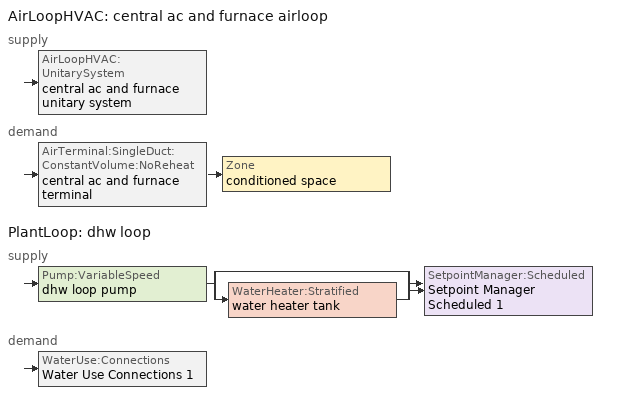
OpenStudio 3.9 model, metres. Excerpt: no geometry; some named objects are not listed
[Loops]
AirLoopHVAC 'central ac and furnace airloop'
 supply: AirLoopHVAC:UnitarySystem 'central ac and furnace unitary system'
 demand: AirTerminal:SingleDuct:ConstantVolume:NoReheat 'central ac and furnace terminal' > Zone 'conditioned space'
PlantLoop 'dhw loop'
 supply: Pump:VariableSpeed 'dhw loop pump' > split
  | bypass
  | WaterHeater:Stratified 'water heater tank'
  join > SetpointManager:Scheduled 'Setpoint Manager Scheduled 1'
 demand: WaterUse:Connections 'Water Use Connections 1'
[Sizing:Zone]
conditioned space: Zone Cooling Design Supply Air Temperature Input Method=SupplyAirTemperature; Zone Cooling Design Supply Air Temperature {C}=14; Zone Cooling Design Supply Air Temperature Difference {deltaC}=11.11; Zone Heating Design Supply Air Temperature Input Method=SupplyAirTemperature; Zone Heating Design Supply Air Temperature {C}=40; Zone Heating Design Supply Air Temperature Difference {deltaC}=11.11; Zone Cooling Design Supply Air Humidity Ratio {kg-H2O/kg-air}=0.0085; Zone Heating Design Supply Air Humidity Ratio {kg-H2O/kg-air}=0.008; Cooling Design Air Flow Method=DesignDay; Heating Design Air Flow Method=DesignDay; Account for Dedicated Outdoor Air System=No; Dedicated Outdoor Air System Control Strategy=NeutralSupplyAir; Dedicated Outdoor Air Low Setpoint Temperature for Design {C}=autosize; Dedicated Outdoor Air High Setpoint Temperature for Design {C}=autosize; Zone Load Sizing Method=Sensible Load Only No Latent Load; Zone Latent Cooling Design Supply Air Humidity Ratio Input Method=HumidityRatioDifference; Zone Cooling Design Supply Air Humidity Ratio Difference {kgWater/kgDryAir}=0.005; Zone Latent Heating Design Supply Air Humidity Ratio Input Method=HumidityRatioDifference; Zone Humidification Design Supply Air Humidity Ratio Difference {kgWater/kgDryAir}=0.005; Sizing Option=Coincident
[Zone equipment]
conditioned space: central ac and furnace terminal
[Coil:Cooling:DX:SingleSpeed]
central ac and furnace clg coil: Availability Schedule=Always On Discrete; Rated Total Cooling Capacity {W}=12267.1; Rated Sensible Heat Ratio=0.730032; Rated COP {W/W}=2.9626; Rated Air Flow Rate {m3/s}=0.631239; Rated Evaporator Fan Power Per Volume Flow Rate 2017 {W/(m3/s)}=773.3; Rated Evaporator Fan Power Per Volume Flow Rate 2023 {W/(m3/s)}=934.4; Total Cooling Capacity Function of Temperature Curve=Cool-CAP-fT1; Total Cooling Capacity Function of Flow Fraction Curve=Cool-CAP-fFF1; Energy Input Ratio Function of Temperature Curve=Cool-EIR-fT1; Energy Input Ratio Function of Flow Fraction Curve=Cool-EIR-fFF1; Part Load Fraction Correlation Curve=Cool-PLF-fPLR1; Minimum Outdoor Dry-Bulb Temperature for Compressor Operation {C}=-25; Nominal Time for Condensate Removal to Begin {s}=1000; Ratio of Initial Moisture Evaporation Rate and Steady State Latent Capacity=1.5; Maximum Cycling Rate {cycles/hr}=3; Latent Capacity Time Constant {s}=45; Condenser Type=AirCooled; Evaporative Condenser Effectiveness=0.9; Evaporative Condenser Air Flow Rate {m3/s}=autosize; Evaporative Condenser Pump Rated Power Consumption {W}=autosize; Crankcase Heater Capacity {W}=50; Maximum Outdoor Dry-Bulb Temperature for Crankcase Heater Operation {C}=10; Basin Heater Capacity {W/K}=0; Basin Heater Setpoint Temperature {C}=2
[Coil:Heating:Electric]
central ac and furnace htg coil: Availability Schedule=Always On Discrete; Efficiency=1; Nominal Capacity {W}=17322
[Fan:SystemModel]
water heater fan: Availability Schedule=Always On Discrete; Design Maximum Air Flow Rate {m3/s}=0.0854225; Speed Control Method=Discrete; Electric Power Minimum Flow Rate Fraction=0.2; Design Pressure Rise {Pa}=500; Motor Efficiency=1; Motor In Air Stream Fraction=1; Design Electric Power Consumption {W}=autosize; Design Power Sizing Method=PowerPerFlow; Electric Power Per Unit Flow Rate {W/(m3/s)}=97.8923; Electric Power Per Unit Flow Rate Per Unit Pressure {W-s/m3-Pa}=1.66667; Fan Total Efficiency=0.7; Motor Loss Radiative Fraction=0
[EnergyManagementSystem:Sensor]
Name | Output Variable or Output Meter Index Key | Output Variable or Output Meter
central_ac_and_furnace_clg_coil_s | central ac and furnace clg coil | Cooling Coil Total Cooling Energy
central_ac_and_furnace_htg_coil_s | central ac and furnace htg coil | Heating Coil Heating Energy
water_heater_tl | water heater tank | Water Heater Heat Loss Rate
water_heater_sens_cool | water heater coil | Cooling Coil Sensible Cooling Rate
water_heater_lat_cool | water heater coil | Cooling Coil Latent Cooling Rate
water_heater_fan_pwr; water_heater_fan_energy | water heater fan | Fan Electricity Rate
water_heater_tank_energy | water heater tank | Water Heater Electricity Rate
water_heater_coil_energy | water heater coil | Cooling Coil Water Heating Electricity Rate
water_heater_tank_on_cycle_parasitic | water heater tank | Water Heater On Cycle Parasitic Electricity Rate
water_heater_tank_off_cycle_parasitic | water heater tank | Water Heater Off Cycle Parasitic Electricity Rate
fridge_tin_s; tin_s; tin_s_1 | conditioned space | Zone Mean Air Temperature
win_s | conditioned space | Zone Air Humidity Ratio
tout_s | conditioned space | Zone Outdoor Air Drybulb Temperature
conditioned_space_htg_unmet_s | conditioned space | Zone Heating Setpoint Not Met Time
conditioned_space_clg_unmet_s | conditioned space | Zone Cooling Setpoint Not Met Time
s_sol_3 | inferred conditioned ceiling | Surface Inside Face Solar Radiation Heat Gain Energy
s_lgt_3 | inferred conditioned ceiling | Surface Inside Face Lights Radiation Heat Gain Energy
s_surf_3 | inferred conditioned ceiling | Surface Inside Face Net Surface Thermal Radiation Heat Gain Energy
s_conv_4 | inferred conditioned floor | Surface Inside Face Convection Heat Gain Energy
s_ig_4 | inferred conditioned floor | Surface Inside Face Internal Gains Radiation Heat Gain Energy
s_sol_4 | inferred conditioned floor | Surface Inside Face Solar Radiation Heat Gain Energy
s_lgt_4 | inferred conditioned floor | Surface Inside Face Lights Radiation Heat Gain Energy
s_surf_4 | inferred conditioned floor | Surface Inside Face Net Surface Thermal Radiation Heat Gain Energy
ss_sol | Door1 | Surface Inside Face Solar Radiation Heat Gain Energy
ss_lgt | Door1 | Surface Inside Face Lights Radiation Heat Gain Energy
ss_conv | Door1 | Surface Inside Face Convection Heat Gain Energy
ss_ig | Door1 | Surface Inside Face Internal Gains Radiation Heat Gain Energy
ss_surf | Door1 | Surface Inside Face Net Surface Thermal Radiation Heat Gain Energy
ss_conv_1 | Window1 | Surface Inside Face Convection Heat Gain Energy
ss_ig_1 | Window1 | Surface Inside Face Internal Gains Radiation Heat Gain Energy
ss_surf_1 | Window1 | Surface Inside Face Net Surface Thermal Radiation Heat Gain Energy
ss_trans_in | Window1 | Surface Window Transmitted Solar Radiation Rate
ss_back_out | Window1 | Surface Window Shortwave from Zone Back Out Window Heat Transfer Rate
ss_trans_out | Window1 | Surface Inside Face Initial Transmitted Diffuse Transmitted Out Window Solar Radiation Rate
ss_conv_2 | Window10 | Surface Inside Face Convection Heat Gain Energy
ss_ig_2 | Window10 | Surface Inside Face Internal Gains Radiation Heat Gain Energy
ss_surf_2 | Window10 | Surface Inside Face Net Surface Thermal Radiation Heat Gain Energy
ss_trans_in_1 | Window10 | Surface Window Transmitted Solar Radiation Rate
ss_back_out_1 | Window10 | Surface Window Shortwave from Zone Back Out Window Heat Transfer Rate
ss_trans_out_1 | Window10 | Surface Inside Face Initial Transmitted Diffuse Transmitted Out Window Solar Radiation Rate
ss_conv_3 | Window2 | Surface Inside Face Convection Heat Gain Energy
ss_ig_3 | Window2 | Surface Inside Face Internal Gains Radiation Heat Gain Energy
ss_surf_3 | Window2 | Surface Inside Face Net Surface Thermal Radiation Heat Gain Energy
ss_trans_in_2 | Window2 | Surface Window Transmitted Solar Radiation Rate
ss_back_out_2 | Window2 | Surface Window Shortwave from Zone Back Out Window Heat Transfer Rate
ss_trans_out_2 | Window2 | Surface Inside Face Initial Transmitted Diffuse Transmitted Out Window Solar Radiation Rate
ss_conv_4 | Window3 | Surface Inside Face Convection Heat Gain Energy
ss_ig_4 | Window3 | Surface Inside Face Internal Gains Radiation Heat Gain Energy
ss_surf_4 | Window3 | Surface Inside Face Net Surface Thermal Radiation Heat Gain Energy
ss_trans_in_3 | Window3 | Surface Window Transmitted Solar Radiation Rate
ss_back_out_3 | Window3 | Surface Window Shortwave from Zone Back Out Window Heat Transfer Rate
ss_trans_out_3 | Window3 | Surface Inside Face Initial Transmitted Diffuse Transmitted Out Window Solar Radiation Rate
ss_conv_5 | Window4 | Surface Inside Face Convection Heat Gain Energy
ss_ig_5 | Window4 | Surface Inside Face Internal Gains Radiation Heat Gain Energy
ss_surf_5 | Window4 | Surface Inside Face Net Surface Thermal Radiation Heat Gain Energy
ss_trans_in_4 | Window4 | Surface Window Transmitted Solar Radiation Rate
ss_back_out_4 | Window4 | Surface Window Shortwave from Zone Back Out Window Heat Transfer Rate
ss_trans_out_4 | Window4 | Surface Inside Face Initial Transmitted Diffuse Transmitted Out Window Solar Radiation Rate
ss_conv_6 | Window5 | Surface Inside Face Convection Heat Gain Energy
ss_ig_6 | Window5 | Surface Inside Face Internal Gains Radiation Heat Gain Energy
ss_surf_6 | Window5 | Surface Inside Face Net Surface Thermal Radiation Heat Gain Energy
ss_trans_in_5 | Window5 | Surface Window Transmitted Solar Radiation Rate
ss_back_out_5 | Window5 | Surface Window Shortwave from Zone Back Out Window Heat Transfer Rate
ss_trans_out_5 | Window5 | Surface Inside Face Initial Transmitted Diffuse Transmitted Out Window Solar Radiation Rate
ss_conv_7 | Window6 | Surface Inside Face Convection Heat Gain Energy
ss_ig_7 | Window6 | Surface Inside Face Internal Gains Radiation Heat Gain Energy
ss_surf_7 | Window6 | Surface Inside Face Net Surface Thermal Radiation Heat Gain Energy
ss_trans_in_6 | Window6 | Surface Window Transmitted Solar Radiation Rate
ss_back_out_6 | Window6 | Surface Window Shortwave from Zone Back Out Window Heat Transfer Rate
ss_trans_out_6 | Window6 | Surface Inside Face Initial Transmitted Diffuse Transmitted Out Window Solar Radiation Rate
ss_conv_8 | Window7 | Surface Inside Face Convection Heat Gain Energy
ss_ig_8 | Window7 | Surface Inside Face Internal Gains Radiation Heat Gain Energy
ss_surf_8 | Window7 | Surface Inside Face Net Surface Thermal Radiation Heat Gain Energy
ss_trans_in_7 | Window7 | Surface Window Transmitted Solar Radiation Rate
ss_back_out_7 | Window7 | Surface Window Shortwave from Zone Back Out Window Heat Transfer Rate
ss_trans_out_7 | Window7 | Surface Inside Face Initial Transmitted Diffuse Transmitted Out Window Solar Radiation Rate
ss_conv_9 | Window8 | Surface Inside Face Convection Heat Gain Energy
ss_ig_9 | Window8 | Surface Inside Face Internal Gains Radiation Heat Gain Energy
ss_surf_9 | Window8 | Surface Inside Face Net Surface Thermal Radiation Heat Gain Energy
ss_trans_in_8 | Window8 | Surface Window Transmitted Solar Radiation Rate
ss_back_out_8 | Window8 | Surface Window Shortwave from Zone Back Out Window Heat Transfer Rate
ss_trans_out_8 | Window8 | Surface Inside Face Initial Transmitted Diffuse Transmitted Out Window Solar Radiation Rate
ss_conv_10 | Window9 | Surface Inside Face Convection Heat Gain Energy
ss_ig_10 | Window9 | Surface Inside Face Internal Gains Radiation Heat Gain Energy
ss_surf_10 | Window9 | Surface Inside Face Net Surface Thermal Radiation Heat Gain Energy
ss_trans_in_9 | Window9 | Surface Window Transmitted Solar Radiation Rate
ss_back_out_9 | Window9 | Surface Window Shortwave from Zone Back Out Window Heat Transfer Rate
ss_trans_out_9 | Window9 | Surface Inside Face Initial Transmitted Diffuse Transmitted Out Window Solar Radiation Rate
s_conv_5 | Wall3 | Surface Inside Face Convection Heat Gain Energy
s_ig_5 | Wall3 | Surface Inside Face Internal Gains Radiation Heat Gain Energy
s_sol_5 | Wall3 | Surface Inside Face Solar Radiation Heat Gain Energy
s_lgt_5 | Wall3 | Surface Inside Face Lights Radiation Heat Gain Energy
s_surf_5 | Wall3 | Surface Inside Face Net Surface Thermal Radiation Heat Gain Energy
s_conv_6 | Wall4 | Surface Inside Face Convection Heat Gain Energy
s_ig_6 | Wall4 | Surface Inside Face Internal Gains Radiation Heat Gain Energy
s_sol_6 | Wall4 | Surface Inside Face Solar Radiation Heat Gain Energy
s_lgt_6 | Wall4 | Surface Inside Face Lights Radiation Heat Gain Energy
s_surf_6 | Wall4 | Surface Inside Face Net Surface Thermal Radiation Heat Gain Energy
s_conv_7 | Wall5 | Surface Inside Face Convection Heat Gain Energy
s_ig_7 | Wall5 | Surface Inside Face Internal Gains Radiation Heat Gain Energy
s_sol_7 | Wall5 | Surface Inside Face Solar Radiation Heat Gain Energy
s_lgt_7 | Wall5 | Surface Inside Face Lights Radiation Heat Gain Energy
s_surf_7 | Wall5 | Surface Inside Face Net Surface Thermal Radiation Heat Gain Energy
s_conv_8 | Wall6 | Surface Inside Face Convection Heat Gain Energy
s_ig_8 | Wall6 | Surface Inside Face Internal Gains Radiation Heat Gain Energy
s_sol_8 | Wall6 | Surface Inside Face Solar Radiation Heat Gain Energy
s_lgt_8 | Wall6 | Surface Inside Face Lights Radiation Heat Gain Energy
s_surf_8 | Wall6 | Surface Inside Face Net Surface Thermal Radiation Heat Gain Energy
s_conv_9 | Wall7 | Surface Inside Face Convection Heat Gain Energy
s_ig_9 | Wall7 | Surface Inside Face Internal Gains Radiation Heat Gain Energy
s_sol_9 | Wall7 | Surface Inside Face Solar Radiation Heat Gain Energy
s_lgt_9 | Wall7 | Surface Inside Face Lights Radiation Heat Gain Energy
s_surf_9 | Wall7 | Surface Inside Face Net Surface Thermal Radiation Heat Gain Energy
s_conv_10 | Wall8 | Surface Inside Face Convection Heat Gain Energy
s_ig_10 | Wall8 | Surface Inside Face Internal Gains Radiation Heat Gain Energy
s_sol_10 | Wall8 | Surface Inside Face Solar Radiation Heat Gain Energy
s_lgt_10 | Wall8 | Surface Inside Face Lights Radiation Heat Gain Energy
s_surf_10 | Wall8 | Surface Inside Face Net Surface Thermal Radiation Heat Gain Energy
im_conv | furniture mass conditioned space 1 | Surface Inside Face Convection Heat Gain Energy
im_ig | furniture mass conditioned space 1 | Surface Inside Face Internal Gains Radiation Heat Gain Energy
im_sol | furniture mass conditioned space 1 | Surface Inside Face Solar Radiation Heat Gain Energy
im_lgt | furniture mass conditioned space 1 | Surface Inside Face Lights Radiation Heat Gain Energy
im_surf | furniture mass conditioned space 1 | Surface Inside Face Net Surface Thermal Radiation Heat Gain Energy
im_conv_1 | partition wall mass | Surface Inside Face Convection Heat Gain Energy
im_ig_1 | partition wall mass | Surface Inside Face Internal Gains Radiation Heat Gain Energy
im_sol_1 | partition wall mass | Surface Inside Face Solar Radiation Heat Gain Energy
im_lgt_1 | partition wall mass | Surface Inside Face Lights Radiation Heat Gain Energy
im_surf_1 | partition wall mass | Surface Inside Face Net Surface Thermal Radiation Heat Gain Energy
airflow_gain | infil flow | Infiltration Sensible Heat Gain Energy
airflow_loss | infil flow | Infiltration Sensible Heat Loss Energy
airflow_gain_1 | natural vent flow | Infiltration Sensible Heat Gain Energy
airflow_loss_1 | natural vent flow | Infiltration Sensible Heat Loss Energy
airflow_gain_2 | whole house fan flow | Infiltration Sensible Heat Gain Energy
airflow_loss_2 | whole house fan flow | Infiltration Sensible Heat Loss Energy
mv_conv | mech vent bath fan 0 | Electric Equipment Convective Heating Energy
mv_rad | mech vent bath fan 0 | Electric Equipment Radiant Heating Energy
mv_conv_1 | mech vent house fan | Electric Equipment Convective Heating Energy
mv_rad_1 | mech vent house fan | Electric Equipment Radiant Heating Energy
mv_conv_2 | mech vent house fan cfis | Electric Equipment Convective Heating Energy
mv_rad_2 | mech vent house fan cfis | Electric Equipment Radiant Heating Energy
mv_conv_3 | mech vent range fan 0 | Electric Equipment Convective Heating Energy
mv_rad_3 | mech vent range fan 0 | Electric Equipment Radiant Heating Energy
mv_conv_4 | mech vent house fan latent load | Other Equipment Convective Heating Energy
mv_rad_4 | mech vent house fan latent load | Other Equipment Radiant Heating Energy
mv_conv_5 | mech vent house fan sensible load | Other Equipment Convective Heating Energy
mv_rad_5 | mech vent house fan sensible load | Other Equipment Radiant Heating Energy
duct_mix_gain; duct_mix_gain_1 | conditioned space | Zone Mixing Sensible Heat Gain Energy
duct_mix_loss; duct_mix_loss_1 | conditioned space | Zone Mixing Sensible Heat Loss Energy
ducts_conv | central ac and furnace airloop_0 RetCondToRP | Other Equipment Convective Heating Energy
ducts_rad | central ac and furnace airloop_0 RetCondToRP | Other Equipment Radiant Heating Energy
ducts_conv_1 | central ac and furnace airloop_0 RetLatLkToRP | Other Equipment Convective Heating Energy
ducts_rad_1 | central ac and furnace airloop_0 RetLatLkToRP | Other Equipment Radiant Heating Energy
ducts_conv_2 | central ac and furnace airloop_0 RetSensLkToRP | Other Equipment Convective Heating Energy
ducts_rad_2 | central ac and furnace airloop_0 RetSensLkToRP | Other Equipment Radiant Heating Energy
ducts_conv_3 | central ac and furnace airloop_0 SupCondToLv | Other Equipment Convective Heating Energy
ducts_rad_3 | central ac and furnace airloop_0 SupCondToLv | Other Equipment Radiant Heating Energy
ducts_conv_4 | central ac and furnace airloop_0 SupLatLkToCond | Other Equipment Convective Heating Energy
ducts_rad_4 | central ac and furnace airloop_0 SupLatLkToCond | Other Equipment Radiant Heating Energy
ducts_conv_5 | central ac and furnace airloop_0 SupSensLkToCond | Other Equipment Convective Heating Energy
ducts_rad_5 | central ac and furnace airloop_0 SupSensLkToCond | Other Equipment Radiant Heating Energy
ig_lgt_conv | interior lighting | Lights Convective Heating Energy
ig_lgt_rad | interior lighting | Lights Radiant Heating Energy
ig_lgt_vis | interior lighting | Lights Visible Radiation Heating Energy
ig_ee_conv | ceiling fan | Electric Equipment Convective Heating Energy
ig_ee_rad | ceiling fan | Electric Equipment Radiant Heating Energy
ig_ee_conv_1 | clothes dryer | Electric Equipment Convective Heating Energy
ig_ee_rad_1 | clothes dryer | Electric Equipment Radiant Heating Energy
ig_ee_conv_2 | clothes washer | Electric Equipment Convective Heating Energy
ig_ee_rad_2 | clothes washer | Electric Equipment Radiant Heating Energy
ig_ee_conv_3 | cooking range | Electric Equipment Convective Heating Energy
ig_ee_rad_3 | cooking range | Electric Equipment Radiant Heating Energy
ig_ee_conv_4 | dishwasher | Electric Equipment Convective Heating Energy
ig_ee_rad_4 | dishwasher | Electric Equipment Radiant Heating Energy
ig_ee_conv_5 | fridge | Electric Equipment Convective Heating Energy
ig_ee_rad_5 | fridge | Electric Equipment Radiant Heating Energy
ig_ee_conv_6 | misc permanent spa heater | Electric Equipment Convective Heating Energy
ig_ee_rad_6 | misc permanent spa heater | Electric Equipment Radiant Heating Energy
ig_ee_conv_7 | misc permanent spa pump | Electric Equipment Convective Heating Energy
ig_ee_rad_7 | misc permanent spa pump | Electric Equipment Radiant Heating Energy
ig_ee_conv_8 | misc plug loads | Electric Equipment Convective Heating Energy
ig_ee_rad_8 | misc plug loads | Electric Equipment Radiant Heating Energy
ig_ee_conv_9 | misc tv | Electric Equipment Convective Heating Energy
ig_ee_rad_9 | misc tv | Electric Equipment Radiant Heating Energy
ig_ee_conv_10 | whole house fan | Electric Equipment Convective Heating Energy
ig_ee_rad_10 | whole house fan | Electric Equipment Radiant Heating Energy
ig_oe_conv | clothes dryer 1 | Other Equipment Convective Heating Energy
ig_oe_rad | clothes dryer 1 | Other Equipment Radiant Heating Energy
ig_oe_conv_1 | cooking range 1 | Other Equipment Convective Heating Energy
ig_oe_rad_1 | cooking range 1 | Other Equipment Radiant Heating Energy
ig_oe_conv_2 | general water use latent | Other Equipment Convective Heating Energy
ig_oe_rad_2 | general water use latent | Other Equipment Radiant Heating Energy
ig_oe_conv_3 | general water use sensible | Other Equipment Convective Heating Energy
ig_oe_rad_3 | general water use sensible | Other Equipment Radiant Heating Energy
ig_ppl_conv | occupants | People Convective Heating Energy
ig_ppl_rad | occupants | People Radiant Heating Energy
htg_sp_s_1 | heating setpoint | Schedule Value
clg_sp_s_1 | cooling setpoint | Schedule Value
[EnergyManagementSystem:Program]
central_ac_and_furnace_supply_fan_disaggregate_program: Set central_ac_and_furnace_supply_fan_clg = 0; If central_ac_and_furnace_clg_coil_s > 0; Set central_ac_and_furnace_supply_fan_clg = central_ac_and_furnace_supply_fan_s; EndIf
central_ac_and_furnace_supply_fan_disaggregate_program_1: Set central_ac_and_furnace_supply_fan_primary_htg = 0; If central_ac_and_furnace_htg_coil_s > 0; Set central_ac_and_furnace_supply_fan_primary_htg = central_ac_and_furnace_supply_fan_s_1; EndIf
water_heater_InletAir: Set water_heater_Tamb_act = water_heater_amb_temp; Set water_heater_RHamb_act = 0; Set water_heater_RHamb_act = water_heater_RHamb_act + (water_heater_amb_rh / 100) / 1; Set water_heater_sens_act = (0 - water_heater_sens_cool - (water_heater_tl + water_heater_fan_pwr)) / 1; Set water_heater_lat_act = (0 - water_heater_lat_cool) / 1
water_heater_Control: Set water_heater_HPWHSchedOverride = water_heater_T_set; If (water_heater_amb_temp<5.56) || (water_heater_amb_temp>48.89); Set water_heater_UESchedOverride = water_heater_T_set; Set water_heater_LESchedOverride = water_heater_T_set; Else; Set water_heater_UESchedOverride = water_heater_T_set - 9.0; Set water_heater_LESchedOverride = 0; EndIf
water_heater_hpwh_EC_adj: If WarmupFlag == 0; Set dhw_e_cons = water_heater_tank_energy + water_heater_tank_on_cycle_parasitic + water_heater_tank_off_cycle_parasitic + water_heater_coil_energy + water_heater_fan_energy; Set water_heater_hpwh_ec_adj_act = 0.0 * dhw_e_cons / 1; EndIf
fridge_schedule_program: Set Tin = fridge_tin_s*(9.0/5.0)+32.0; Set fridge_schedule_act = 0; If (Hour == 0); Set fridge_schedule_act = (-0.487+0.019*Tin); ElseIf (Hour == 1); Set fridge_schedule_act = (-0.34+0.016*Tin); ElseIf (Hour == 2); Set fridge_schedule_act = (-0.37+0.017*Tin); ElseIf (Hour == 3); Set fridge_schedule_act = (-0.361+0.016*Tin); ElseIf (Hour == 4); Set fridge_schedule_act = (-0.515+0.018*Tin); ElseIf (Hour == 5); Set fridge_schedule_act = (-0.684+0.021*Tin); ElseIf (Hour == 6); Set fridge_schedule_act = (-0.471+0.019*Tin); ElseIf (Hour == 7); Set fridge_schedule_act = (-0.159+0.015*Tin); ElseIf (Hour == 8); Set fridge_schedule_act = (-0.079+0.015*Tin); ElseIf (Hour == 9); Set fridge_schedule_act = (-0.417+0.019*Tin); ElseIf (Hour == 10); Set fridge_schedule_act = (-0.411+0.018*Tin); ElseIf (Hour == 11); Set fridge_schedule_act = (-0.386+0.018*Tin); ElseIf (Hour == 12); Set fridge_schedule_act = (-0.24+0.016*Tin); ElseIf (Hour == 13); Set fridge_schedule_act = (-0.314+0.017*Tin); ElseIf (Hour == 14); Set fridge_schedule_act = (-0.16+0.015*Tin); ElseIf (Hour == 15); Set fridge_schedule_act = (-0.121+0.015*Tin); ElseIf (Hour == 16); Set fridge_schedule_act = (-0.469+0.02*Tin); ElseIf (Hour == 17); Set fridge_schedule_act = (-0.412+0.02*Tin); ElseIf (Hour == 18); Set fridge_schedule_act = (-0.091+0.017*Tin); ElseIf (Hour == 19); Set fridge_schedule_act = (0.077+0.014*Tin); ElseIf (Hour == 20); Set fridge_schedule_act = (-0.118+0.016*Tin); ElseIf (Hour == 21); Set fridge_schedule_act = (-0.247+0.017*Tin); ElseIf (Hour == 22); Set fridge_schedule_act = (-0.445+0.019*Tin); ElseIf (Hour == 23); Set fridge_schedule_act = (-0.544+0.02*Tin); EndIf
central_ac_and_furnace_airloop_0_duct_program: Set central_ac_and_furnace_airloop_AH_MFR = central_ac_and_furnace_airloop_AH_MFR_s; Set central_ac_and_furnace_airloop_Fan_RTF = 0; Set central_ac_and_furnace_airloop_Fan_RTF = central_ac_and_furnace_airloop_Fan_RTF + central_ac_and_furnace_airloop_Fan_RTF_s; Set central_ac_and_furnace_airloop_Fan_RTF = central_ac_and_furnace_airloop_Fan_RTF + central_ac_and_furnace_airloop_Fan_RTF_s_1; Set central_ac_and_furnace_airloop_AH_VFR = central_ac_and_furnace_airloop_AH_VFR_s; Set central_ac_and_furnace_airloop_AH_Tout = central_ac_and_furnace_airloop_AH_Tout_s; Set central_ac_and_furnace_airloop_AH_Wout = central_ac_and_furnace_airloop_AH_Wout_s; Set central_ac_and_furnace_airloop_RA_T = central_ac_and_furnace_airloop_RA_T_s; Set central_ac_and_furnace_airloop_Ra_W = central_ac_and_furnace_airloop_Ra_W_s; Set central_ac_and_furnace_airloop_0_DZ_T = central_ac_and_furnace_airloop_0_DZ_T_s; Set central_ac_and_furnace_airloop_0_DZ_W = central_ac_and_furnace_airloop_0_DZ_W_s; Run central_ac_and_furnace_airloop_0_duct_subroutine; Set central_ac_and_furnace_airloop_0_SupSensLkToCond_act = central_ac_and_furnace_airloop_0_SupSensLkToCond; Set central_ac_and_furnace_airloop_0_SupLatLkToCond_act = central_ac_and_furnace_airloop_0_SupLatLkToCond; Set central_ac_and_furnace_airloop_0_SupCondToLv_act = central_ac_and_furnace_airloop_0_SupCondToLv; Set central_ac_and_furnace_airloop_0_RetSensLkToRP_act = central_ac_and_furnace_airloop_0_RetSensLkToRP; Set central_ac_and_furnace_airloop_0_RetLatLkToRP_act = central_ac_and_furnace_airloop_0_RetLatLkToRP; Set central_ac_and_furnace_airloop_0_RetCondToRP_act = central_ac_and_furnace_airloop_0_RetCondToRP; Set central_ac_and_furnace_airloop_0_RetCondToDZ_act = central_ac_and_furnace_airloop_0_RetCondToDZ; Set central_ac_and_furnace_airloop_0_SupCondToDZ_act = central_ac_and_furnace_airloop_0_SupCondToDZ; Set central_ac_and_furnace_airloop_0_SupSensLkToDZ_act = central_ac_and_furnace_airloop_0_SupSensLkToDZ; Set central_ac_and_furnace_airloop_0_SupLatLkToDZ_act = central_ac_and_furnace_airloop_0_SupLatLkToDZ; Set central_ac_and_furnace_airloop_0_ZoneMixDZToCond_mix_act = central_ac_and_furnace_airloop_0_ZoneMixDZToCond; Set central_ac_and_furnace_airloop_0_ZoneMixCondToDZ_mix_act = central_ac_and_furnace_airloop_0_ZoneMixCondToDZ
natural_vent_program: Set Tin = tin_s; Set Tout = tout_s; Set Wout = out_wt_s; Set Pbar = out_pb_s; Set Phiout = (@RhFnTdbWPb Tout Wout Pbar); Set MaxHR = 0.0115; Set Tnvsp = (htg_sp_s + clg_sp_s) / 2; Set NVavail = natural_vent_s; Set ClgSsnAvail = cool_season; Set Qnv = 0; Set Qwhf = 0; Set whole_house_fan_mix_act = 0; Set whole_house_fan_act = 0; If ((Wout < MaxHR) && (Tin > Tout) && (Tin > Tnvsp) && (ClgSsnAvail > 0)); Set WHF_Flow = 0; Set Adj = (Tin-Tnvsp)/(Tin-Tout); Set Adj = (@Min Adj 1); Set Adj = (@Max Adj 0); If (WHF_Flow > 0); Set Qwhf = WHF_Flow*Adj; Set whole_house_fan_mix_act = WHF_Flow*Adj; Set WHF_W = 0; Set whole_house_fan_act = WHF_W*Adj; ElseIf (NVavail > 0); Set NVArea = 15144.217453440002; Set Cs = 0.00017937135914540493; Set Cw = 8.97707065726015e-05; Set Tdiff = Tin-Tout; Set dT = (@Abs Tdiff); Set Vwind = site_vw_s; Set SGNV = NVArea*Adj*((((Cs*dT)+(Cw*(Vwind^2)))^0.5)/1000); Set MaxNV = 3.3703340077056003; Set Qnv = (@Min SGNV MaxNV); EndIf; EndIf; Set natural_vent_flow_act = Qnv; Set whole_house_fan_flow_act = Qwhf; Set natural_vent_program_Qnv = Qnv; Set natural_vent_program_Qwhf = Qwhf
crawlspace_vented_1_duct_leakage_imbalance_infil_program: Set Qducts = 0; Set Qducts = Qducts - central_ac_and_furnace_airloop_0_DuctImbalLkSupFanEquivDZ; Set Qducts = Qducts + central_ac_and_furnace_airloop_0_DuctImbalLkExhFanEquivDZ; Set crawlspace_vented_1_duct_leakage_imbalance_infil_flow_act = (@Abs(Qducts))
infil_program: Set p_m = 0.14; Set p_s = 0.22; Set s_m = 270; Set s_s = 370; Set z_m = 9.99744; Set z_s = 4.8768; Set f_t = (((s_m/z_m)^p_m)*((z_s/s_s)^p_s)); Set Tdiff = tin_s-tout_s; Set dT = @Abs Tdiff; Set c = 0.0787; Set Cs = 0.0872; Set Cw = 0.1017; Set n = 0.65; Set sft = (f_t*0.5); Set temp1 = ((c*Cw)*((sft*site_vw_s)^(2*n)))^2; Set Qinf = (((c*Cs*(dT^n))^2)+temp1)^0.5; Set Qinf = (@Max Qinf 0); Set mech_vent_house_fan_sensible_load_act = 0.0; Set mech_vent_house_fan_latent_load_act = 0.0; Set OASupInPb = out_pb_s; Set OASupInTemp = tout_s; Set OASupInW = out_wt_s; Set OASupRho = (@RhoAirFnPbTdbW OASupInPb OASupInTemp OASupInW); Set OASupCp = (@CpAirFnW OASupInW); Set OASupInEnth = (@HFnTdbW OASupInTemp OASupInW); Set ZoneTemp = tin_s; Set ZoneW = win_s; Set ZoneCp = (@CpAirFnW ZoneW); Set ZoneAirEnth = (@HFnTdbW ZoneTemp ZoneW); Set mech_vent_house_fan_cfis_act = 0.0; Set QWHV_cfis_sup = 0.0; Set QWHV_cfis_suppl_sup = 0.0; Set QWHV_cfis_suppl_exh = 0.0; Set Qrange = 0; Set Qrange = Qrange + 0.04719 * mech_vent_range_fan_0_sch_s; Set Qbath = 0; Set Qbath = Qbath + 0.0236 * mech_vent_bath_fan_0_sch_s; Set Qdryer = 0; Set Qdryer = Qdryer + 0.1464 * clothes_dryer_exhaust_0_sch_s; Set QWHV_sup = 0.0; Set QWHV_exh = 0.0; Set Qsupply = QWHV_sup + QWHV_cfis_sup + QWHV_cfis_suppl_sup; Set Qexhaust = Qrange + Qbath + Qdryer + QWHV_exh + QWHV_cfis_suppl_exh; Set Qfan = (@Max Qexhaust Qsupply); Set Qducts = 0; Set Qducts = Qducts - central_ac_and_furnace_airloop_0_DuctImbalLkSupFanEquivCond; Set Qducts = Qducts + central_ac_and_furnace_airloop_0_DuctImbalLkExhFanEquivCond; If Qducts < 0; Set Qsupply = Qsupply - Qducts; Else; Set Qexhaust = Qexhaust + Qducts; EndIf; Set Qfan_with_ducts = (@Max Qexhaust Qsupply); Set Qimb = (@Abs (Qsupply - Qexhaust)); If Qinf + Qimb > 0; Set Qtot = Qfan_with_ducts + (Qinf^2) / (Qinf + Qimb); Else; Set Qtot = Qfan_with_ducts; EndIf; Set Qinf_adj = Qtot - Qfan; Set infil_flow_act = Qinf_adj; Set infil_program_Qinf = Qinf_adj; Set infil_program_Qfan = Qfan; Set Qload = Qfan; Set Effectiveness_Sens = 0.0; Set Effectiveness_Lat = 0.0; Set Fan_MFR = Qload * OASupRho; Set ZoneInEnth = OASupInEnth; Set ZoneInTemp = OASupInTemp; Set FanTotalToCond = Fan_MFR * (ZoneInEnth - ZoneAirEnth); Set FanSensToCond = Fan_MFR * ZoneCp * (ZoneInTemp - ZoneTemp); Set FanLatToCond = FanTotalToCond - FanSensToCond; Set mech_vent_house_fan_sensible_load_act = mech_vent_house_fan_sensible_load_act + FanSensToCond; Set mech_vent_house_fan_latent_load_act = mech_vent_house_fan_latent_load_act + FanLatToCond
unmet_hours_program: Set htg_unmet_hours = 0; Set clg_unmet_hours = 0; Set unit_htg_unmet_hours = 0; If ((DayOfYear >= 1) && (DayOfYear <= 365)); Set unit_htg_unmet_hours = unit_htg_unmet_hours + conditioned_space_htg_unmet_s; If unit_htg_unmet_hours > htg_unmet_hours; Set htg_unmet_hours = unit_htg_unmet_hours; EndIf; EndIf; Set unit_clg_unmet_hours = 0; If ((DayOfYear >= 1) && (DayOfYear <= 365)); Set unit_clg_unmet_hours = unit_clg_unmet_hours + conditioned_space_clg_unmet_s; If unit_clg_unmet_hours > clg_unmet_hours; Set clg_unmet_hours = unit_clg_unmet_hours; EndIf; EndIf
total_loads_program: Set loads_htg_tot = 0; Set loads_clg_tot = 0; If htg_load_cond > 0; Set loads_htg_tot = loads_htg_tot + (htg_load_cond - clg_load_cond) * 1.0; Set loads_htg_tot = loads_htg_tot + (htg_load_duct - clg_load_duct) * 1.0; EndIf; Set loads_htg_tot = (@Max loads_htg_tot 0); If clg_load_cond > 0; Set loads_clg_tot = loads_clg_tot + (clg_load_cond - htg_load_cond) * 1.0; Set loads_clg_tot = loads_clg_tot + (clg_load_duct - htg_load_duct) * 1.0; EndIf; Set loads_clg_tot = (@Max loads_clg_tot 0)
component_loads_program: Set loads_htg_walls = 0; Set loads_htg_rim_joists = 0; Set loads_htg_foundation_walls = 0; Set loads_htg_floors = 0; Set loads_htg_slabs = 0; Set loads_htg_ceilings = 0; Set loads_htg_roofs = 0; Set loads_htg_windows_conduction = 0; Set loads_htg_windows_solar = 0; Set loads_htg_doors = 0; Set loads_htg_skylights_conduction = 0; Set loads_htg_skylights_solar = 0; Set loads_htg_internal_mass = 0; Set loads_htg_intgains = 0; Set loads_htg_lighting = 0; Set loads_htg_infil = 0; Set loads_htg_mechvent = 0; Set loads_htg_natvent = 0; Set loads_htg_whf = 0; Set loads_htg_ducts = 0; Set loads_clg_walls = 0; Set loads_clg_rim_joists = 0; Set loads_clg_foundation_walls = 0; Set loads_clg_floors = 0; Set loads_clg_slabs = 0; Set loads_clg_ceilings = 0; Set loads_clg_roofs = 0; Set loads_clg_windows_conduction = 0; Set loads_clg_windows_solar = 0; Set loads_clg_doors = 0; Set loads_clg_skylights_conduction = 0; Set loads_clg_skylights_solar = 0; Set loads_clg_internal_mass = 0; Set loads_clg_intgains = 0; Set loads_clg_lighting = 0; Set loads_clg_infil = 0; Set loads_clg_mechvent = 0; Set loads_clg_natvent = 0; Set loads_clg_whf = 0; Set loads_clg_ducts = 0; Set hr_walls = 0; Set hr_walls = hr_walls + s_conv_5 + s_ig_5 + s_sol_5 + s_lgt_5 + s_surf_5; Set hr_walls = hr_walls + s_conv_6 + s_ig_6 + s_sol_6 + s_lgt_6 + s_surf_6; Set hr_walls = hr_walls + s_conv_7 + s_ig_7 + s_sol_7 + s_lgt_7 + s_surf_7; Set hr_walls = hr_walls + s_conv_8 + s_ig_8 + s_sol_8 + s_lgt_8 + s_surf_8; Set hr_walls = hr_walls + s_conv_9 + s_ig_9 + s_sol_9 + s_lgt_9 + s_surf_9; Set hr_walls = hr_walls + s_conv_10 + s_ig_10 + s_sol_10 + s_lgt_10 + s_surf_10; Set hr_rim_joists = 0; Set hr_foundation_walls = 0; Set hr_floors = 0; Set hr_floors = hr_floors + s_conv + s_ig + s_sol + s_lgt + s_surf; Set hr_floors = hr_floors + s_conv_1 + s_ig_1 + s_sol_1 + s_lgt_1 + s_surf_1; Set hr_slabs = 0; Set hr_ceilings = 0; Set hr_ceilings = hr_ceilings + s_conv_2 + s_ig_2 + s_sol_2 + s_lgt_2 + s_surf_2; Set hr_roofs = 0; Set hr_windows_conduction = 0; Set hr_windows_conduction = hr_windows_conduction + ss_conv_1; Set hr_windows_conduction = hr_windows_conduction + ss_ig_1; Set hr_windows_conduction = hr_windows_conduction + ss_surf_1; Set hr_windows_conduction = hr_windows_conduction + ss_conv_2; Set hr_windows_conduction = hr_windows_conduction + ss_ig_2; Set hr_windows_conduction = hr_windows_conduction + ss_surf_2; Set hr_windows_conduction = hr_windows_conduction + ss_conv_3; Set hr_windows_conduction = hr_windows_conduction + ss_ig_3; Set hr_windows_conduction = hr_windows_conduction + ss_surf_3; Set hr_windows_conduction = hr_windows_conduction + ss_conv_4; Set hr_windows_conduction = hr_windows_conduction + ss_ig_4; Set hr_windows_conduction = hr_windows_conduction + ss_surf_4; Set hr_windows_conduction = hr_windows_conduction + ss_conv_5; Set hr_windows_conduction = hr_windows_conduction + ss_ig_5; Set hr_windows_conduction = hr_windows_conduction + ss_surf_5; Set hr_windows_conduction = hr_windows_conduction + ss_conv_6; Set hr_windows_conduction = hr_windows_conduction + ss_ig_6; Set hr_windows_conduction = hr_windows_conduction + ss_surf_6; Set hr_windows_conduction = hr_windows_conduction + ss_conv_7; Set hr_windows_conduction = hr_windows_conduction + ss_ig_7; Set hr_windows_conduction = hr_windows_conduction + ss_surf_7; Set hr_windows_conduction = hr_windows_conduction + ss_conv_8; Set hr_windows_conduction = hr_windows_conduction + ss_ig_8; Set hr_windows_conduction = hr_windows_conduction + ss_surf_8; Set hr_windows_conduction = hr_windows_conduction + ss_conv_9; Set hr_windows_conduction = hr_windows_conduction + ss_ig_9; Set hr_windows_conduction = hr_windows_conduction + ss_surf_9; Set hr_windows_conduction = hr_windows_conduction + ss_conv_10; Set hr_windows_conduction = hr_windows_conduction + ss_ig_10; Set hr_windows_conduction = hr_windows_conduction + ss_surf_10; Set hr_windows_solar = 0; Set hr_windows_solar = hr_windows_solar - ss_trans_in * ZoneTimestep * 3600 + ss_back_out * ZoneTimestep * 3600 + ss_trans_out * ZoneTimestep * 3600; Set hr_windows_solar = hr_windows_solar - ss_trans_in_1 * ZoneTimestep * 3600 + ss_back_out_1 * ZoneTimestep * 3600 + ss_trans_out_1 * ZoneTimestep * 3600; Set hr_windows_solar = hr_windows_solar - ss_trans_in_2 * ZoneTimestep * 3600 + ss_back_out_2 * ZoneTimestep * 3600 + ss_trans_out_2 * ZoneTimestep * 3600; Set hr_windows_solar = hr_windows_solar - ss_trans_in_3 * ZoneTimestep * 3600 + ss_back_out_3 * ZoneTimestep * 3600 + ss_trans_out_3 * ZoneTimestep * 3600; Set hr_windows_solar = hr_windows_solar - ss_trans_in_4 * ZoneTimestep * 3600 + ss_back_out_4 * ZoneTimestep * 3600 + ss_trans_out_4 * ZoneTimestep * 3600; Set hr_windows_solar = hr_windows_solar - ss_trans_in_5 * ZoneTimestep * 3600 + ss_back_out_5 * ZoneTimestep * 3600 + ss_trans_out_5 * ZoneTimestep * 3600; Set hr_windows_solar = hr_windows_solar - ss_trans_in_6 * ZoneTimestep * 3600 + ss_back_out_6 * ZoneTimestep * 3600 + ss_trans_out_6 * ZoneTimestep * 3600; Set hr_windows_solar = hr_windows_solar - ss_trans_in_7 * ZoneTimestep * 3600 + ss_back_out_7 * ZoneTimestep * 3600 + ss_trans_out_7 * ZoneTimestep * 3600; Set hr_windows_solar = hr_windows_solar - ss_trans_in_8 * ZoneTimestep * 3600 + ss_back_out_8 * ZoneTimestep * 3600 + ss_trans_out_8 * ZoneTimestep * 3600; Set hr_windows_solar = hr_windows_solar - ss_trans_in_9 * ZoneTimestep * 3600 + ss_back_out_9 * ZoneTimestep * 3600 + ss_trans_out_9 * ZoneTimestep * 3600; Set hr_doors = 0; Set hr_doors = hr_doors + ss_sol; Set hr_doors = hr_doors + ss_lgt; Set hr_doors = hr_doors + ss_conv; Set hr_doors = hr_doors + ss_ig; Set hr_doors = hr_doors + ss_surf; Set hr_skylights_conduction = 0; Set hr_skylights_solar = 0; Set hr_internal_mass = 0; Set hr_internal_mass = hr_internal_mass + s_conv_3 + s_ig_3 + s_sol_3 + s_lgt_3 + s_surf_3; Set hr_internal_mass = hr_internal_mass + s_conv_4 + s_ig_4 + s_sol_4 + s_lgt_4 + s_surf_4; Set hr_internal_mass = hr_internal_mass + im_conv + im_ig + im_sol + im_lgt + im_surf; Set hr_internal_mass = hr_internal_mass + im_conv_1 + im_ig_1 + im_sol_1 + im_lgt_1 + im_surf_1; Set hr_intgains = 0; Set hr_intgains = hr_intgains - ig_ee_conv - ig_ee_rad - ig_ee_conv_1 - ig_ee_rad_1 - ig_ee_conv_2 - ig_ee_rad_2 - ig_ee_conv_3 - ig_ee_rad_3 - ig_ee_conv_4 - ig_ee_rad_4 - ig_ee_conv_5 - ig_ee_rad_5 - ig_ee_conv_6 - ig_ee_rad_6 - ig_ee_conv_7 - ig_ee_rad_7 - ig_ee_conv_8 - ig_ee_rad_8 - ig_ee_conv_9 - ig_ee_rad_9 - ig_ee_conv_10 - ig_ee_rad_10 - ig_oe_conv - ig_oe_rad - ig_oe_conv_1 - ig_oe_rad_1 - ig_oe_conv_2 - ig_oe_rad_2 - ig_oe_conv_3 - ig_oe_rad_3 - ig_ppl_conv - ig_ppl_rad; Set hr_lighting = 0; Set hr_lighting = hr_lighting - ig_lgt_conv - ig_lgt_rad - ig_lgt_vis; Set hr_infil = 0; Set hr_infil = hr_infil - airflow_gain + airflow_loss; Set hr_natvent = 0; Set hr_natvent = hr_natvent - airflow_gain_1 + airflow_loss_1; Set hr_whf = 0; Set hr_whf = hr_whf - airflow_gain_2 + airflow_loss_2; Set hr_mechvent = 0; Set hr_mechvent = hr_mechvent - mv_conv - mv_rad - mv_conv_1 - mv_rad_1 - mv_conv_2 - mv_rad_2 - mv_conv_3 - mv_rad_3 - mv_conv_4 - mv_rad_4 - mv_conv_5 - mv_rad_5; Set hr_ducts = 0; Set hr_ducts = hr_ducts - ducts_conv - ducts_rad - ducts_conv_1 - ducts_rad_1 - ducts_conv_2 - ducts_rad_2 - ducts_conv_3 - ducts_rad_3 - ducts_conv_4 - ducts_rad_4 - ducts_conv_5 - ducts_rad_5; Set hr_ducts = hr_ducts + (duct_mix_loss_1 - duct_mix_gain_1); Set htg_mode = 0; Set clg_mode = 0; If (htg_load_cond > 0); Set htg_mode = 1.0; ElseIf (clg_load_cond > 0); Set clg_mode = 1.0; Else; Set htg_season = 0; Set clg_season = 0; If ((DayOfYear >= 1) && (DayOfYear <= 365)); Set clg_season = 1; EndIf; If ((DayOfYear >= 1) && (DayOfYear <= 365)); Set htg_season = 1; EndIf; If ((airflow_gain_1 <> 0) || (airflow_loss_1 <> 0)) && (clg_season == 1); Set clg_mode = 1.0; ElseIf ((airflow_gain_2 <> 0) || (airflow_loss_2 <> 0)) && (clg_season == 1); Set clg_mode = 1.0; Else; Set Tmid_setpoint = (htg_sp_s_1 + clg_sp_s_1) / 2; If (tin_s_1 > Tmid_setpoint) && (clg_season == 1); Set clg_mode = 1.0; ElseIf (tin_s_1 < Tmid_setpoint) && (htg_season == 1); Set htg_mode = 1.0; EndIf; EndIf; EndIf; Set loads_htg_walls = loads_htg_walls + (hr_walls * htg_mode * 1); Set loads_htg_rim_joists = loads_htg_rim_joists + (hr_rim_joists * htg_mode * 1); Set loads_htg_foundation_walls = loads_htg_foundation_walls + (hr_foundation_walls * htg_mode * 1); Set loads_htg_floors = loads_htg_floors + (hr_floors * htg_mode * 1); Set loads_htg_slabs = loads_htg_slabs + (hr_slabs * htg_mode * 1); Set loads_htg_ceilings = loads_htg_ceilings + (hr_ceilings * htg_mode * 1); Set loads_htg_roofs = loads_htg_roofs + (hr_roofs * htg_mode * 1); Set loads_htg_windows_conduction = loads_htg_windows_conduction + (hr_windows_conduction * htg_mode * 1); Set loads_htg_windows_solar = loads_htg_windows_solar + (hr_windows_solar * htg_mode * 1); Set loads_htg_doors = loads_htg_doors + (hr_doors * htg_mode * 1); Set loads_htg_skylights_conduction = loads_htg_skylights_conduction + (hr_skylights_conduction * htg_mode * 1); Set loads_htg_skylights_solar = loads_htg_skylights_solar + (hr_skylights_solar * htg_mode * 1); Set loads_htg_internal_mass = loads_htg_internal_mass + (hr_internal_mass * htg_mode * 1); Set loads_htg_intgains = loads_htg_intgains + (hr_intgains * htg_mode * 1); Set loads_htg_lighting = loads_htg_lighting + (hr_lighting * htg_mode * 1); Set loads_htg_infil = loads_htg_infil + (hr_infil * htg_mode * 1); Set loads_htg_mechvent = loads_htg_mechvent + (hr_mechvent * htg_mode * 1); Set loads_htg_natvent = loads_htg_natvent + (hr_natvent * htg_mode * 1); Set loads_htg_whf = loads_htg_whf + (hr_whf * htg_mode * 1); Set loads_htg_ducts = loads_htg_ducts + (hr_ducts * htg_mode * 1); Set loads_clg_walls = loads_clg_walls + (-hr_walls * clg_mode * 1); Set loads_clg_rim_joists = loads_clg_rim_joists + (-hr_rim_joists * clg_mode * 1); Set loads_clg_foundation_walls = loads_clg_foundation_walls + (-hr_foundation_walls * clg_mode * 1); Set loads_clg_floors = loads_clg_floors + (-hr_floors * clg_mode * 1); Set loads_clg_slabs = loads_clg_slabs + (-hr_slabs * clg_mode * 1); Set loads_clg_ceilings = loads_clg_ceilings + (-hr_ceilings * clg_mode * 1); Set loads_clg_roofs = loads_clg_roofs + (-hr_roofs * clg_mode * 1); Set loads_clg_windows_conduction = loads_clg_windows_conduction + (-hr_windows_conduction * clg_mode * 1); Set loads_clg_windows_solar = loads_clg_windows_solar + (-hr_windows_solar * clg_mode * 1); Set loads_clg_doors = loads_clg_doors + (-hr_doors * clg_mode * 1); Set loads_clg_skylights_conduction = loads_clg_skylights_conduction + (-hr_skylights_conduction * clg_mode * 1); Set loads_clg_skylights_solar = loads_clg_skylights_solar + (-hr_skylights_solar * clg_mode * 1); Set loads_clg_internal_mass = loads_clg_internal_mass + (-hr_internal_mass * clg_mode * 1); Set loads_clg_intgains = loads_clg_intgains + (-hr_intgains * clg_mode * 1); Set loads_clg_lighting = loads_clg_lighting + (-hr_lighting * clg_mode * 1); Set loads_clg_infil = loads_clg_infil + (-hr_infil * clg_mode * 1); Set loads_clg_mechvent = loads_clg_mechvent + (-hr_mechvent * clg_mode * 1); Set loads_clg_natvent = loads_clg_natvent + (-hr_natvent * clg_mode * 1); Set loads_clg_whf = loads_clg_whf + (-hr_whf * clg_mode * 1); Set loads_clg_ducts = loads_clg_ducts + (-hr_ducts * clg_mode * 1)
total_airflows_program: Set total_infil_flow_rate = 0; Set total_mechvent_flow_rate = 0; Set total_natvent_flow_rate = 0; Set total_whf_flow_rate = 0; Set total_infil_flow_rate = total_infil_flow_rate + (infil_program_Qinf * 1); Set total_mechvent_flow_rate = total_mechvent_flow_rate + (infil_program_Qfan * 1); Set total_natvent_flow_rate = total_natvent_flow_rate + (natural_vent_program_Qnv * 1); Set total_whf_flow_rate = total_whf_flow_rate + (natural_vent_program_Qwhf * 1)
[EnergyManagementSystem:ProgramCallingManager]
central_ac_and_furnace_supply_fan_disaggregate_program_calling_manager: EndOfSystemTimestepBeforeHVACReporting; central_ac_and_furnace_supply_fan_disaggregate_program
central_ac_and_furnace_supply_fan_disaggregate_program_calling_manager 1: EndOfSystemTimestepBeforeHVACReporting; central_ac_and_furnace_supply_fan_disaggregate_program_1
water_heater_ProgramManager: InsideHVACSystemIterationLoop; water_heater_Control; water_heater_InletAir
water_heater_hpwh_EC_adj_ProgramManager: EndOfSystemTimestepBeforeHVACReporting; water_heater_hpwh_EC_adj
fridge_schedule_program_calling_manager: BeginZoneTimestepAfterInitHeatBalance; fridge_schedule_program
central_ac_and_furnace_airloop_0_duct_program_calling_manager: EndOfSystemTimestepAfterHVACReporting; central_ac_and_furnace_airloop_0_duct_program
natural_vent_program_calling_manager: BeginZoneTimestepAfterInitHeatBalance; natural_vent_program
crawlspace_vented_1_duct_leakage_imbalance_infil_program_calling_manager: BeginZoneTimestepAfterInitHeatBalance; crawlspace_vented_1_duct_leakage_imbalance_infil_program
infil_program_calling_manager: BeginZoneTimestepAfterInitHeatBalance; infil_program
unmet_hours_program_calling_manager: EndOfZoneTimestepBeforeZoneReporting; unmet_hours_program
total_loads_program_calling_manager: EndOfZoneTimestepAfterZoneReporting; total_loads_program
component_loads_program_calling_manager: EndOfZoneTimestepAfterZoneReporting; component_loads_program
total_airflows_program_calling_manager: EndOfZoneTimestepAfterZoneReporting; total_airflows_program
[EnergyManagementSystem:OutputVariable] Type of Data in Variable=Summed; Update Frequency=SystemTimestep; Units=J
Name | EMS Variable | EMS Program or Subroutine
central ac and furnace supply fan disaggregate clg | central_ac_and_furnace_supply_fan_clg | central_ac_and_furnace_supply_fan_disaggregate_program
central ac and furnace supply fan disaggregate htg primary | central_ac_and_furnace_supply_fan_primary_htg | central_ac_and_furnace_supply_fan_disaggregate_program_1
[AirLoopHVAC:UnitarySystem]
central ac and furnace unitary system: Control Type=Load; Controlling Zone or Thermostat Location=conditioned space; Dehumidification Control Type=None; Availability Schedule=Always On Discrete; Supply Fan=central ac and furnace supply fan; Fan Placement=BlowThrough; Supply Air Fan Operating Mode Schedule=central ac and furnace auto fan schedule; Heating Coil=central ac and furnace htg coil; DX Heating Coil Sizing Ratio=1; Cooling Coil=central ac and furnace clg coil; Use DOAS DX Cooling Coil=No; DOAS DX Cooling Coil Leaving Minimum Air Temperature {C}=2; Latent Load Control=SensibleOnlyLoadControl; Supply Air Flow Rate Method During Cooling Operation=SupplyAirFlowRate; Supply Air Flow Rate During Cooling Operation {m3/s}=0.640433; Supply Air Flow Rate Method During Heating Operation=SupplyAirFlowRate; Supply Air Flow Rate During Heating Operation {m3/s}=0.508759; Supply Air Flow Rate Method When No Cooling or Heating is Required=SupplyAirFlowRate; Supply Air Flow Rate When No Cooling or Heating is Required {m3/s}=0; No Load Supply Air Flow Rate Control Set To Low Speed=Yes; Maximum Supply Air Temperature {C}=48.8889; Maximum Outdoor Dry-Bulb Temperature for Supplemental Heater Operation {C}=21; Ancilliary On-Cycle Electric Power {W}=0; Ancilliary Off-Cycle Electric Power {W}=0
[AirLoopHVAC]
central ac and furnace airloop: Availability Schedule=Always On Discrete; Design Supply Air Flow Rate {m3/s}=0.640433; Design Return Air Flow Fraction of Supply Air Flow=1
[Sizing:System]
central ac and furnace airloop: Central Heating Maximum System Air Flow Ratio=0.3; Preheat Design Temperature {C}=7; Preheat Design Humidity Ratio {kg-H2O/kg-Air}=0.008; Precool Design Temperature {C}=12.8; Precool Design Humidity Ratio {kg-H2O/kg-Air}=0.008; Central Cooling Design Supply Air Temperature {C}=12.8; Central Heating Design Supply Air Temperature {C}=16.7; 100% Outdoor Air in Cooling=Yes; 100% Outdoor Air in Heating=Yes; Central Cooling Design Supply Air Humidity Ratio {kg-H2O/kg-Air}=0.0085; Zone Maximum Outdoor Air Fraction=1; Cooling Supply Air Flow Rate Per Floor Area {m3/s-m2}=0.00996765; Cooling Fraction of Autosized Cooling Supply Air Flow Rate=1; Cooling Supply Air Flow Rate Per Unit Cooling Capacity {m3/s-W}=3.94755e-05; Heating Supply Air Flow Rate Per Floor Area {m3/s-m2}=0.00996765; Heating Fraction of Autosized Heating Supply Air Flow Rate=1; Heating Fraction of Autosized Cooling Supply Air Flow Rate=1; Heating Supply Air Flow Rate Per Unit Heating Capacity {m3/s-W}=3.15882e-05; Cooling Design Capacity Method=CoolingDesignCapacity; Cooling Design Capacity {W}=autosize; Cooling Design Capacity Per Floor Area {W/m2}=234.7; Fraction of Autosized Cooling Design Capacity=1; Heating Design Capacity Method=HeatingDesignCapacity; Heating Design Capacity {W}=autosize; Heating Design Capacity Per Floor Area {W/m2}=157; Fraction of Autosized Heating Design Capacity=1; Central Cooling Capacity Control Method=OnOff; Occupant Diversity=autosize
[AirTerminal:SingleDuct:ConstantVolume:NoReheat]
central ac and furnace terminal: Availability Schedule=Always On Discrete; Maximum Air Flow Rate {m3/s}=0.640433
[ElectricEquipment:Definition] Design Level Calculation Method=EquipmentLevel
Name | Design Level {W} | Fraction Latent | Fraction Radiant | Fraction Lost
clothes washer | 229.416 | 0.03 | 0.162 | 0.7
dishwasher | 691.751 | 0.3 | 0.18 | 0.4
[PlantLoop]
dhw loop: Fluid Type=Water; Glycol Concentration=0; Maximum Loop Flow Rate {m3/s}=0.01; Plant Loop Volume {m3}=0.003; Load Distribution Scheme=Optimal
[Sizing:Plant]
dhw loop: Loop Type=Heating; Design Loop Exit Temperature {C}=51.6667; Loop Design Temperature Difference {deltaC}=5.55556; Sizing Option=NonCoincident; Zone Timesteps in Averaging Window=1; Coincident Sizing Factor Mode=None
[Pump:VariableSpeed]
dhw loop pump: Rated Flow Rate {m3/s}=0.01; Rated Pump Head {Pa}=1; Rated Power Consumption {W}=0; Motor Efficiency=0.85; Fraction of Motor Inefficiencies to Fluid Stream=0; Coefficient 1 of the Part Load Performance Curve=0; Coefficient 2 of the Part Load Performance Curve=1; Coefficient 3 of the Part Load Performance Curve=0; Coefficient 4 of the Part Load Performance Curve=0; Minimum Flow Rate {m3/s}=0; Pump Control Type=Intermittent; Skin Loss Radiative Fraction=0.5; Design Power Sizing Method=PowerPerFlowPerPressure; Design Electric Power per Unit Flow Rate {W/(m3/s)}=348701.1; Design Shaft Power per Unit Flow Rate per Unit Head {W-s/m3-Pa}=1.28205; Design Minimum Flow Rate Fraction=0
[SetpointManager:Scheduled]
Setpoint Manager Scheduled 1: Control Variable=Temperature; Schedule=dhw temp
[Coil:WaterHeating:AirToWaterHeatPump:Wrapped]
water heater coil: Rated Heating Capacity {W}=2018.38; Rated COP {W/W}=4.036802; Rated Sensible Heat Ratio=0.88; Rated Evaporator Inlet Air Dry-Bulb Temperature {C}=19.7222; Rated Evaporator Inlet Air Wet-Bulb Temperature {C}=13.561; Rated Condenser Water Temperature {C}=48.89; Rated Evaporator Air Flow Rate {m3/s}=0.0854225; Evaporator Fan Power Included in Rated COP=Yes; Crankcase Heater Capacity {W}=0; Maximum Ambient Temperature for Crankcase Heater Operation {C}=0; Evaporator Air Temperature Type for Curve Objects=WetBulbTemperature; Heating Capacity Function of Temperature Curve=HPWH-Cap-fT; Heating Capacity Function of Air Flow Fraction Curve=HPWH-Htg-Cap-FF; Heating COP Function of Temperature Curve=HPWH-COP-fT; Heating COP Function of Air Flow Fraction Curve=HPWH-Htg-COP-FF; Part Load Fraction Correlation Curve=HPWH-COP-fPLR
[WaterHeater:Stratified]
water heater tank: Tank Volume {m3}=0.170344; Tank Height {m}=1.0335; Tank Shape=VerticalCylinder; Maximum Temperature Limit {C}=90; Heater Priority Control=MasterSlave; Heater 1 Setpoint Temperature Schedule=water heater TopElementSetpoint; Heater 1 Deadband Temperature Difference {deltaC}=18.5; Heater 1 Capacity {W}=4500.11; Heater 1 Height {m}=0.818187; Heater 2 Setpoint Temperature Schedule=water heater BottomElementSetpoint; Heater 2 Deadband Temperature Difference {deltaC}=3.89; Heater 2 Capacity {W}=4500.11; Heater 2 Height {m}=0.215312; Heater Fuel Type=Electricity; Heater Thermal Efficiency=1; Off Cycle Parasitic Fuel Consumption Rate {W}=3; Off Cycle Parasitic Fuel Type=Electricity; Off Cycle Parasitic Heat Fraction to Tank=0; Off Cycle Parasitic Height {m}=0; On Cycle Parasitic Fuel Consumption Rate {W}=3; On Cycle Parasitic Fuel Type=Electricity; On Cycle Parasitic Heat Fraction to Tank=0; On Cycle Parasitic Height {m}=0; Ambient Temperature Indicator=Schedule; Ambient Temperature Schedule=water heater Tamb act; Uniform Skin Loss Coefficient per Unit Area to Ambient Temperature {W/m2-K}=1.04512; Skin Loss Fraction to Zone=1; Off Cycle Flue Loss Coefficient to Ambient Temperature {W/K}=0; Off Cycle Flue Loss Fraction to Zone=1; Use Side Effectiveness=1; Use Side Inlet Height {m}=0; Use Side Outlet Height {m}=autocalculate; Source Side Effectiveness=1; Source Side Inlet Height {m}=0; Source Side Outlet Height {m}=0; Inlet Mode=Fixed; Use Side Design Flow Rate {m3/s}=0.00283433; Source Side Design Flow Rate {m3/s}=0; Indirect Water Heating Recovery Time {hr}=1.5; Number of Nodes=6; Additional Destratification Conductivity {W/m-K}=0; Node 1 Additional Loss Coefficient {W/m2-K}=0; Node 2 Additional Loss Coefficient {W/m2-K}=0; Node 3 Additional Loss Coefficient {W/m2-K}=0; Node 4 Additional Loss Coefficient {W/m2-K}=0; Node 5 Additional Loss Coefficient {W/m2-K}=0; Node 6 Additional Loss Coefficient {W/m2-K}=0; Node 7 Additional Loss Coefficient {W/m2-K}=0; Node 8 Additional Loss Coefficient {W/m2-K}=0; Node 9 Additional Loss Coefficient {W/m2-K}=0; Node 10 Additional Loss Coefficient {W/m2-K}=0; Node 11 Additional Loss Coefficient {W/m2-K}=0; Node 12 Additional Loss Coefficient {W/m2-K}=0
[WaterHeater:Sizing]
water heater tank: Design Mode=PeakDraw; Time Storage Can Meet Peak Draw {hr}=0.538503; Time for Tank Recovery {hr}=0; Nominal Tank Volume for Autosizing Plant Connections {m3}=1
[WaterHeater:HeatPump:WrappedCondenser]
water heater hpwh: Compressor Setpoint Temperature Schedule=water heater setpoint; Dead Band Temperature Difference {deltaC}=3.89; Condenser Bottom Location {m}=0.0430625; Condenser Top Location {m}=0.559813; Evaporator Air Flow Rate {m3/s}=0.0854225; Inlet Air Configuration=Schedule; Inlet Air Temperature Schedule=water heater Tamb act; Inlet Air Humidity Schedule=water heater RHamb act; Tank=water heater tank; DX Coil=water heater coil; Minimum Inlet Air Temperature for Compressor Operation {C}=5.55556; Maximum Inlet Air Temperature for Compressor Operation {C}=48.8889; Compressor Location=Schedule; Compressor Ambient Temperature Schedule=water heater Tamb act; Fan=water heater fan; Fan Placement=DrawThrough; On Cycle Parasitic Electric Load {W}=0; Off Cycle Parasitic Electric Load {W}=0; Parasitic Heat Rejection Location=Outdoors; Inlet Air Mixer Schedule=Always On Discrete; Tank Element Control Logic=MutuallyExclusive; Control Sensor 1 Height In Stratified Tank {m}=0.818187; Control Sensor 1 Weight=0.75; Control Sensor 2 Height In Stratified Tank {m}=0.301438
[EnergyManagementSystem:Actuator] Actuated Component Type=Schedule:Constant; Actuated Component Control Type=Schedule Value
Name | Actuated Component
water_heater_Tamb_act | water heater Tamb act
water_heater_RHamb_act | water heater RHamb act
[WaterUse:Connections]
Water Use Connections 1: Drain Water Heat Exchanger Type=None; Drain Water Heat Exchanger Destination=Plant; Water Use Equipment Name 1=dhw fixtures; Water Use Equipment Name 2=dhw distribution waste; Water Use Equipment Name 3=clothes washer; Water Use Equipment Name 4=dishwasher
[WaterUse:Equipment:Definition]
Name | Peak Flow Rate {m3/s} | Target Temperature Schedule
dhw fixtures | 3.85412e-05 | mixed water temperature schedule
dhw distribution waste | 1.16841e-05 | mixed water temperature schedule
clothes washer | 1.53085e-05
dishwasher | 8.28909e-06
[Curve:Biquadratic] Maximum Value of x=100; Maximum Value of y=100
Name | Coefficient1 Constant | Coefficient2 x | Coefficient3 x**2 | Coefficient4 y | Coefficient5 y**2 | Coefficient6 x*y | Minimum Value of x | Minimum Value of y
Cool-CAP-fT1 | 1.55736 | -0.0744482 | 0.0030986 | 0.00145958 | -4.1148e-05 | -0.000426714 | -100 | -100
Cool-EIR-fT1 | -0.350448 | 0.11681 | -0.00339951 | -0.00122609 | 0.000600809 | -0.000466884 | -100 | -100
HPWH-Cap-fT | 0.563 | 0.0437 | 3.9e-05 | 0.0055 | -0.000148 | -0.000145 | 0 | 0
HPWH-COP-fT | 1.1332 | 0.063 | -9.79e-05 | -0.00972 | -2.14e-05 | -0.000686 | 0 | 0
[Curve:Quadratic] Minimum Value of x=0
Name | Coefficient1 Constant | Coefficient2 x | Coefficient3 x**2 | Maximum Value of x | Minimum Curve Output | Maximum Curve Output
Cool-CAP-fFF1 | 0.718664 | 0.417974 | -0.136638 | 2 | 0 | 2
Cool-EIR-fFF1 | 1.14349 | -0.13944 | -0.00404779 | 2 | 0 | 2
Cool-PLF-fPLR1 | 0.8 | 0.2 | 0 | 1 | 0.7 | 1
[Schedule:Constant]
Name | Value
Always On Discrete | 1
central ac and furnace auto fan schedule; water heater TopElementSetpoint; water heater BottomElementSetpoint | 0
dhw temp; water heater setpoint | 51.6667
water heater Tamb act | 23
water heater RHamb act | 0.5
mixed water temperature schedule | 40.5556
[Schedule:File]
dishwasher: External File=External File 1; Column Number=8; Rows to Skip at Top=1; Number of Hours of Data=8760; Interpolate to Timestep=Yes; Minutes per Item=15; Translate File With Relative Path=Yes
[Curve:Cubic] Coefficient1 Constant=1; Coefficient2 x=0; Coefficient3 x**2=0; Coefficient4 x**3=0; Minimum Value of x=0
Name | Maximum Value of x
HPWH-Htg-Cap-FF; HPWH-Htg-COP-FF | 100
HPWH-COP-fPLR | 1
